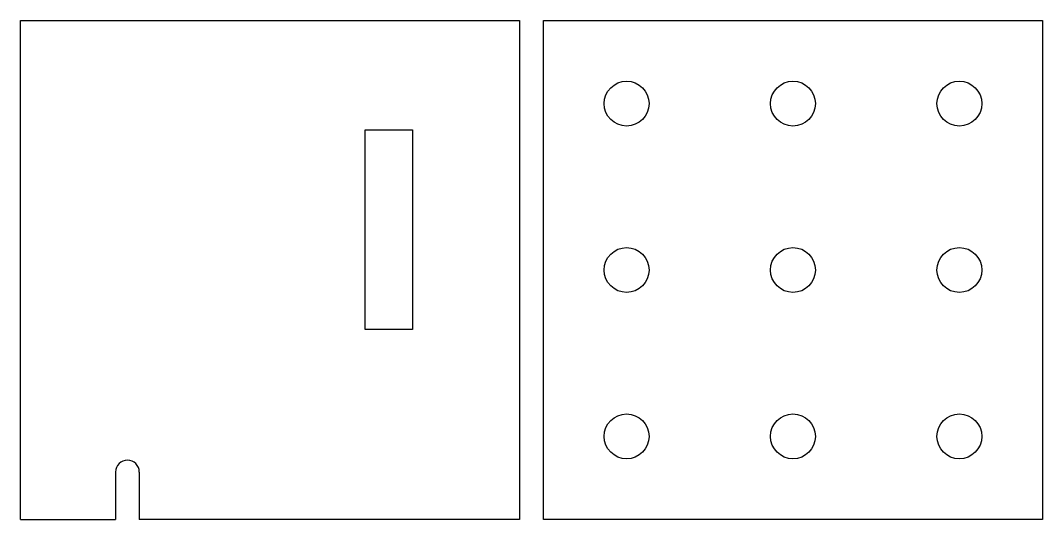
# Model space of a CAD drawing. Extents: x 0 to 10.8, y 0 to 5.3.
import ezdxf

# ---------------------------------------------------------------- set-up
doc = ezdxf.new("R2010")
doc.units = 0
doc.header["$MEASUREMENT"] = 0
doc.layers.add('Layer0', color=7, linetype='Continuous')

msp = doc.modelspace()

# ---------------------------------------------------------------- linework, layer by layer
at = {"linetype": 'ByBlock'}
for p, q in [((1, 0.5), (1, 0)), ((1.25, 0.5), (1.25, 0)), ((0, 0), (1, 0)), ((5.25, 0), (1.25, 0))]:
    msp.add_line(p, q, dxfattribs=at)
for centre in [(6.375, 4.375), (8.125, 4.375), (9.875, 4.375), (6.375, 2.625), (8.125, 2.625), (9.875, 2.625), (6.375, 0.875), (8.125, 0.875), (9.875, 0.875)]:
    msp.add_circle(centre, 0.236, dxfattribs=at)
msp.add_arc((1.125, 0.5), 0.125, 0, 180, dxfattribs=at)
at = {"layer": 'Layer0'}
for p, q in [((0, 0), (0, 5.25)), ((0, 5.25), (5.25, 5.25)), ((5.25, 5.25), (5.25, 0)), ((5.5, 5.25), (10.75, 5.25)), ((5.5, 0), (5.5, 5.25)), ((10.75, 5.25), (10.75, 0)), ((3.625, 2), (3.625, 4.1)), ((3.625, 4.1), (4.125, 4.1)), ((4.125, 4.1), (4.125, 2)), ((4.125, 2), (3.625, 2)), ((10.75, 0), (5.5, 0))]:
    msp.add_line(p, q, dxfattribs=at)

doc.saveas('drawing.dxf')
